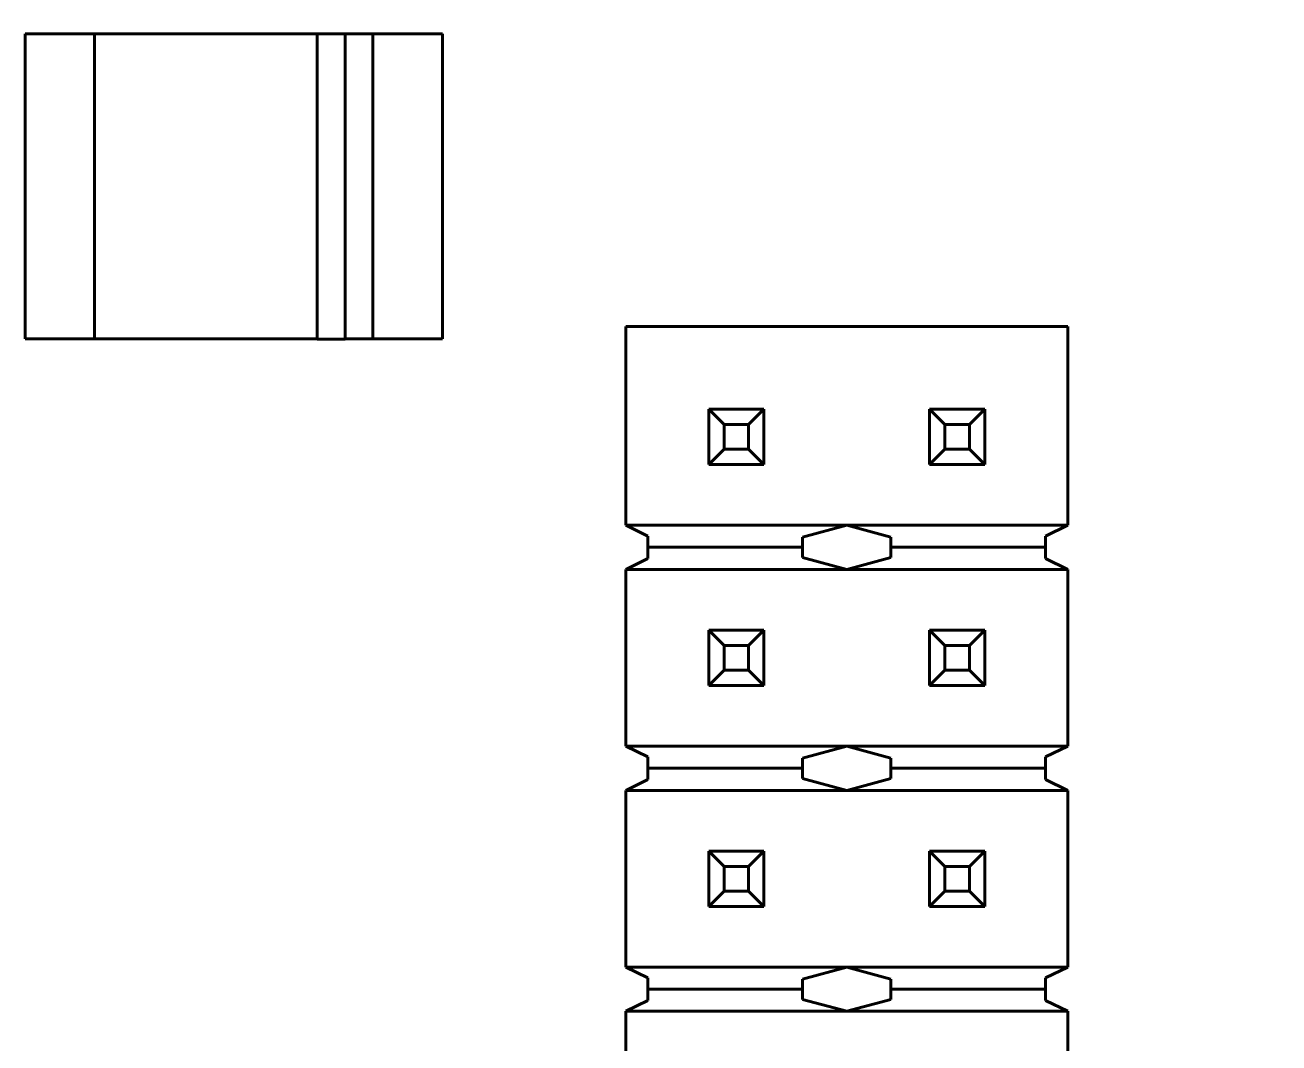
# Paper-space layout 'Layout1' of a CAD drawing. Extents: x -1 to 840, y -1 to 593.
# Drawn here: x 191.35 to 220.18, y 418.47 to 441.88 of the extents above; entities that cross this region are included whole.
import ezdxf

# ---------------------------------------------------------------- set-up
doc = ezdxf.new("R2010")
doc.units = 0
doc.header["$MEASUREMENT"] = 0
doc.layers.get('0').update_dxf_attribs({"linetype": 'CONTINUOUS', "lineweight": 15})
doc.layers.get('DEFPOINTS').update_dxf_attribs({"linetype": 'CONTINUOUS'})
doc.layers.add('Основная', color=7, linetype='CONTINUOUS', lineweight=40)
doc.styles.add('GOST type A0', font='', dxfattribs={"oblique": 15, "height": 3.5})
doc.styles.get('GOST type A0').set_extended_font_data('GOST type A')
doc.dimstyles.new('ISO-25', dxfattribs={"dimtxt": 2.5, "dimasz": 2.5, "dimexe": 1.25, "dimexo": 0.625, "dimtad": 1, "dimtxsty": 'Standard', "dimcen": 2.5, "dimadec": 0, "dimazin": 0, "dimtfac": 1, "dimtmove": 0, "dimatfit": 3, "dimfxl": 1, "dimarcsym": 0})

# ---------------------------------------------------------------- blocks, each defined once
blk = doc.blocks.new('*D24')
at = {"color": 0, "lineweight": -2, "transparency": 16777216}
for p, q in [((206.529, 536.367), (266.956, 536.367)), ((265.706, 533.867), (265.706, 281.667)), ((246.331, 279.167), (266.956, 279.167))]:
    blk.add_line(p, q, dxfattribs=at)
at = {"color": 0, "transparency": 16777216}
for points in [[(265.29, 533.867), (266.123, 533.867), (265.706, 536.367)], [(265.29, 281.667), (266.123, 281.667), (265.706, 279.167)]]:
    blk.add_solid(points, dxfattribs=at)
at = {"layer": 'DEFPOINTS', "color": 0, "transparency": 16777216}
for p in [(205.904, 536.367), (245.706, 279.167), (265.706, 279.167)]:
    blk.add_point(p, dxfattribs=at)
at = {"color": 0, "transparency": 16777216, "insert": (263.069, 407.767), "char_height": 3.5, "attachment_point": 5, "rotation": 90, "style": 'GOST type A0'}
blk.add_mtext('128,6*', dxfattribs=at)

psp = doc.layouts.get("Layout1")

# ---------------------------------------------------------------- linework, layer by layer
at = {"layer": 'Основная'}
for p, q in [((192.952, 441.673), (191.352, 441.673)), ((191.352, 441.673), (191.352, 434.661)), ((191.352, 441.673), (191.352, 434.661)), ((192.952, 441.673), (191.352, 441.673)), ((192.952, 441.673), (191.352, 441.673)), ((191.352, 441.673), (191.352, 434.661)), ((191.352, 441.673), (191.352, 434.661)), ((192.952, 441.673), (191.352, 441.673)), ((198.072, 441.673), (192.952, 441.673)), ((192.952, 441.673), (192.952, 434.661)), ((192.952, 441.673), (192.952, 434.661)), ((198.072, 441.673), (192.952, 441.673)), ((198.072, 441.673), (192.952, 441.673)), ((192.952, 441.673), (192.952, 434.661)), ((192.952, 441.673), (192.952, 434.661)), ((198.072, 441.673), (192.952, 441.673)), ((198.712, 441.677), (198.072, 441.677)), ((198.072, 441.677), (198.072, 441.673)), ((198.072, 441.677), (198.072, 434.657)), ((198.712, 441.677), (198.072, 441.677)), ((198.712, 441.677), (198.072, 441.677)), ((198.072, 441.677), (198.072, 441.673)), ((198.072, 441.677), (198.072, 434.657)), ((198.712, 441.677), (198.072, 441.677)), ((198.712, 441.673), (198.712, 441.677)), ((198.712, 441.677), (198.712, 434.657)), ((198.712, 441.673), (198.712, 441.677)), ((198.712, 441.677), (198.712, 434.657)), ((199.352, 441.673), (198.712, 441.673)), ((199.352, 441.673), (198.712, 441.673)), ((199.352, 441.673), (198.712, 441.673)), ((199.352, 441.673), (198.712, 441.673)), ((200.952, 441.673), (199.352, 441.673)), ((199.352, 441.673), (199.352, 434.661)), ((200.952, 441.673), (199.352, 441.673)), ((199.352, 441.673), (199.352, 434.661)), ((200.952, 441.673), (199.352, 441.673)), ((199.352, 441.673), (199.352, 434.661)), ((200.952, 441.673), (199.352, 441.673)), ((199.352, 441.673), (199.352, 434.661)), ((200.952, 434.661), (200.952, 441.673)), ((200.952, 441.673), (200.952, 434.661)), ((200.952, 434.661), (200.952, 441.673)), ((200.952, 441.673), (200.952, 434.661)), ((215.326, 434.947), (205.166, 434.947)), ((205.166, 434.947), (205.166, 430.375)), ((215.326, 434.947), (205.166, 434.947)), ((205.166, 434.947), (205.166, 430.375)), ((215.326, 434.947), (205.166, 434.947)), ((205.166, 434.947), (205.166, 430.375)), ((215.326, 434.947), (205.166, 434.947)), ((205.166, 434.947), (205.166, 430.375)), ((215.326, 430.375), (215.326, 434.947)), ((215.326, 434.947), (215.326, 430.375)), ((215.326, 430.375), (215.326, 434.947)), ((215.326, 434.947), (215.326, 430.375)), ((191.352, 434.661), (192.952, 434.661)), ((192.952, 434.661), (191.352, 434.661)), ((191.352, 434.661), (192.952, 434.661)), ((192.952, 434.661), (191.352, 434.661)), ((192.952, 434.661), (198.072, 434.661)), ((198.072, 434.661), (192.952, 434.661)), ((192.952, 434.661), (198.072, 434.661)), ((198.072, 434.661), (192.952, 434.661)), ((198.072, 434.661), (198.072, 434.657)), ((198.072, 434.661), (198.072, 434.657)), ((198.072, 434.657), (198.712, 434.657)), ((198.712, 434.657), (198.072, 434.657)), ((198.072, 434.657), (198.712, 434.657)), ((198.712, 434.657), (198.072, 434.657)), ((198.712, 434.657), (198.712, 434.661)), ((198.712, 434.661), (199.352, 434.661)), ((199.352, 434.661), (198.712, 434.661)), ((198.712, 434.657), (198.712, 434.661)), ((198.712, 434.661), (199.352, 434.661)), ((199.352, 434.661), (198.712, 434.661)), ((199.352, 434.661), (200.952, 434.661)), ((200.952, 434.661), (199.352, 434.661)), ((199.352, 434.661), (200.952, 434.661)), ((200.952, 434.661), (199.352, 434.661)), ((207.072, 433.041), (207.072, 431.771)), ((207.072, 433.041), (207.424, 432.689)), ((208.342, 433.041), (207.072, 433.041)), ((207.072, 433.041), (207.072, 431.771)), ((207.072, 433.041), (207.424, 432.689)), ((208.342, 433.041), (207.072, 433.041)), ((208.342, 433.041), (207.99, 432.689)), ((208.342, 433.041), (207.99, 432.689)), ((208.342, 433.041), (208.342, 431.771)), ((208.342, 433.041), (208.342, 431.771)), ((212.152, 433.041), (212.152, 431.771)), ((212.152, 433.041), (212.504, 432.689)), ((213.422, 433.041), (212.152, 433.041)), ((212.152, 433.041), (212.152, 431.771)), ((212.152, 433.041), (212.504, 432.689)), ((213.422, 433.041), (212.152, 433.041)), ((213.422, 433.041), (213.07, 432.689)), ((213.422, 433.041), (213.07, 432.689)), ((213.422, 433.041), (213.422, 431.771)), ((213.422, 433.041), (213.422, 431.771)), ((207.424, 432.689), (207.424, 432.123)), ((207.99, 432.689), (207.424, 432.689)), ((207.424, 432.689), (207.424, 432.123)), ((207.99, 432.689), (207.424, 432.689)), ((207.99, 432.689), (207.99, 432.123)), ((207.99, 432.689), (207.99, 432.123)), ((212.504, 432.689), (212.504, 432.123)), ((213.07, 432.689), (212.504, 432.689)), ((212.504, 432.689), (212.504, 432.123)), ((213.07, 432.689), (212.504, 432.689)), ((213.07, 432.689), (213.07, 432.123)), ((213.07, 432.689), (213.07, 432.123)), ((207.424, 432.123), (207.072, 431.771)), ((207.424, 432.123), (207.072, 431.771)), ((207.99, 432.123), (207.424, 432.123)), ((207.99, 432.123), (207.424, 432.123)), ((207.99, 432.123), (208.342, 431.771)), ((207.99, 432.123), (208.342, 431.771)), ((212.504, 432.123), (212.152, 431.771)), ((212.504, 432.123), (212.152, 431.771)), ((212.504, 432.123), (213.07, 432.123)), ((212.504, 432.123), (213.07, 432.123)), ((213.07, 432.123), (213.422, 431.771)), ((213.07, 432.123), (213.422, 431.771)), ((208.342, 431.771), (207.072, 431.771)), ((208.342, 431.771), (207.072, 431.771)), ((213.422, 431.771), (212.152, 431.771)), ((213.422, 431.771), (212.152, 431.771)), ((205.166, 430.375), (205.674, 430.127)), ((205.166, 430.375), (205.674, 430.127)), ((205.166, 430.375), (210.246, 430.375)), ((205.166, 430.375), (205.674, 430.127)), ((205.166, 430.375), (205.674, 430.127)), ((205.166, 430.375), (210.246, 430.375)), ((210.246, 430.375), (209.23, 430.101)), ((210.246, 430.375), (209.23, 430.101)), ((210.246, 430.375), (211.262, 430.101)), ((210.246, 430.375), (215.326, 430.375)), ((210.246, 430.375), (211.262, 430.101)), ((210.246, 430.375), (215.326, 430.375)), ((214.818, 430.127), (215.326, 430.375)), ((215.326, 430.375), (214.818, 430.127)), ((214.818, 430.127), (215.326, 430.375)), ((215.326, 430.375), (214.818, 430.127)), ((205.674, 430.127), (205.674, 429.607)), ((205.674, 430.127), (205.674, 429.867)), ((205.674, 430.127), (205.674, 429.607)), ((205.674, 430.127), (205.674, 429.867)), ((205.674, 429.867), (205.674, 429.607)), ((205.674, 429.867), (209.23, 429.867)), ((205.674, 429.867), (205.674, 429.607)), ((205.674, 429.867), (209.23, 429.867)), ((209.23, 430.101), (209.23, 429.867)), ((209.23, 430.101), (209.23, 429.867)), ((209.23, 429.867), (209.23, 429.633)), ((209.23, 429.867), (209.23, 429.633)), ((211.262, 430.101), (211.262, 429.867)), ((211.262, 430.101), (211.262, 429.867)), ((211.262, 429.867), (214.818, 429.867)), ((211.262, 429.867), (211.262, 429.633)), ((211.262, 429.867), (214.818, 429.867)), ((211.262, 429.867), (211.262, 429.633)), ((214.818, 429.607), (214.818, 430.127)), ((214.818, 430.127), (214.818, 429.867)), ((214.818, 429.607), (214.818, 430.127)), ((214.818, 430.127), (214.818, 429.867)), ((214.818, 429.867), (214.818, 429.607)), ((214.818, 429.867), (214.818, 429.607)), ((205.674, 429.607), (205.166, 429.359)), ((205.674, 429.607), (205.166, 429.359)), ((205.674, 429.607), (205.166, 429.359)), ((205.674, 429.607), (205.166, 429.359)), ((209.23, 429.633), (210.246, 429.359)), ((209.23, 429.633), (210.246, 429.359)), ((211.262, 429.633), (210.246, 429.359)), ((211.262, 429.633), (210.246, 429.359)), ((215.326, 429.359), (214.818, 429.607)), ((214.818, 429.607), (215.326, 429.359)), ((215.326, 429.359), (214.818, 429.607)), ((214.818, 429.607), (215.326, 429.359)), ((205.166, 429.359), (205.166, 425.295)), ((205.166, 429.359), (205.166, 425.295)), ((205.166, 429.359), (210.246, 429.359)), ((205.166, 429.359), (205.166, 425.295)), ((205.166, 429.359), (205.166, 425.295)), ((205.166, 429.359), (210.246, 429.359)), ((210.246, 429.359), (215.326, 429.359)), ((210.246, 429.359), (215.326, 429.359)), ((215.326, 425.295), (215.326, 429.359)), ((215.326, 429.359), (215.326, 425.295)), ((215.326, 425.295), (215.326, 429.359)), ((215.326, 429.359), (215.326, 425.295)), ((207.072, 427.961), (207.072, 426.691)), ((207.072, 427.961), (207.424, 427.609)), ((208.342, 427.961), (207.072, 427.961)), ((207.072, 427.961), (207.072, 426.691)), ((207.072, 427.961), (207.424, 427.609)), ((208.342, 427.961), (207.072, 427.961)), ((208.342, 427.961), (207.99, 427.609)), ((208.342, 427.961), (207.99, 427.609)), ((208.342, 427.961), (208.342, 426.691)), ((208.342, 427.961), (208.342, 426.691)), ((212.152, 427.961), (212.152, 426.691)), ((212.152, 427.961), (212.504, 427.609)), ((213.422, 427.961), (212.152, 427.961)), ((212.152, 427.961), (212.152, 426.691)), ((212.152, 427.961), (212.504, 427.609)), ((213.422, 427.961), (212.152, 427.961)), ((213.422, 427.961), (213.07, 427.609)), ((213.422, 427.961), (213.07, 427.609)), ((213.422, 427.961), (213.422, 426.691)), ((213.422, 427.961), (213.422, 426.691)), ((207.424, 427.609), (207.424, 427.043)), ((207.99, 427.609), (207.424, 427.609)), ((207.424, 427.609), (207.424, 427.043)), ((207.99, 427.609), (207.424, 427.609)), ((207.99, 427.609), (207.99, 427.043)), ((207.99, 427.609), (207.99, 427.043)), ((212.504, 427.609), (212.504, 427.043)), ((213.07, 427.609), (212.504, 427.609)), ((212.504, 427.609), (212.504, 427.043)), ((213.07, 427.609), (212.504, 427.609)), ((213.07, 427.609), (213.07, 427.043)), ((213.07, 427.609), (213.07, 427.043)), ((207.424, 427.043), (207.072, 426.691)), ((207.424, 427.043), (207.072, 426.691)), ((207.99, 427.043), (207.424, 427.043)), ((207.99, 427.043), (207.424, 427.043)), ((207.99, 427.043), (208.342, 426.691)), ((207.99, 427.043), (208.342, 426.691)), ((212.504, 427.043), (212.152, 426.691)), ((212.504, 427.043), (212.152, 426.691)), ((213.07, 427.043), (212.504, 427.043)), ((213.07, 427.043), (212.504, 427.043)), ((213.07, 427.043), (213.422, 426.691)), ((213.07, 427.043), (213.422, 426.691)), ((208.342, 426.691), (207.072, 426.691)), ((208.342, 426.691), (207.072, 426.691)), ((213.422, 426.691), (212.152, 426.691)), ((213.422, 426.691), (212.152, 426.691)), ((205.166, 425.295), (205.674, 425.047)), ((205.166, 425.295), (205.674, 425.047)), ((205.166, 425.295), (210.246, 425.295)), ((205.166, 425.295), (205.674, 425.047)), ((205.166, 425.295), (205.674, 425.047)), ((205.166, 425.295), (210.246, 425.295)), ((210.246, 425.295), (209.23, 425.021)), ((210.246, 425.295), (209.23, 425.021)), ((210.246, 425.295), (211.262, 425.021)), ((210.246, 425.295), (215.326, 425.295)), ((210.246, 425.295), (211.262, 425.021)), ((210.246, 425.295), (215.326, 425.295)), ((214.818, 425.047), (215.326, 425.295)), ((215.326, 425.295), (214.818, 425.047)), ((214.818, 425.047), (215.326, 425.295)), ((215.326, 425.295), (214.818, 425.047)), ((205.674, 425.047), (205.674, 424.527)), ((205.674, 425.047), (205.674, 424.787)), ((205.674, 425.047), (205.674, 424.527)), ((205.674, 425.047), (205.674, 424.787)), ((209.23, 425.021), (209.23, 424.787)), ((209.23, 425.021), (209.23, 424.787)), ((211.262, 425.021), (211.262, 424.787)), ((211.262, 425.021), (211.262, 424.787)), ((214.818, 424.527), (214.818, 425.047)), ((214.818, 425.047), (214.818, 424.787)), ((214.818, 424.527), (214.818, 425.047)), ((214.818, 425.047), (214.818, 424.787)), ((205.674, 424.787), (205.674, 424.527)), ((205.674, 424.787), (209.23, 424.787)), ((205.674, 424.787), (205.674, 424.527)), ((205.674, 424.787), (209.23, 424.787)), ((209.23, 424.787), (209.23, 424.553)), ((209.23, 424.787), (209.23, 424.553)), ((211.262, 424.787), (214.818, 424.787)), ((211.262, 424.787), (211.262, 424.553)), ((211.262, 424.787), (214.818, 424.787)), ((211.262, 424.787), (211.262, 424.553)), ((214.818, 424.787), (214.818, 424.527)), ((214.818, 424.787), (214.818, 424.527)), ((205.674, 424.527), (205.166, 424.279)), ((205.674, 424.527), (205.166, 424.279)), ((205.674, 424.527), (205.166, 424.279)), ((205.674, 424.527), (205.166, 424.279)), ((209.23, 424.553), (210.246, 424.279)), ((209.23, 424.553), (210.246, 424.279)), ((211.262, 424.553), (210.246, 424.279)), ((211.262, 424.553), (210.246, 424.279)), ((215.326, 424.279), (214.818, 424.527)), ((214.818, 424.527), (215.326, 424.279)), ((215.326, 424.279), (214.818, 424.527)), ((214.818, 424.527), (215.326, 424.279)), ((205.166, 424.279), (205.166, 420.215)), ((205.166, 424.279), (205.166, 420.215)), ((210.246, 424.279), (205.166, 424.279)), ((205.166, 424.279), (205.166, 420.215)), ((205.166, 424.279), (205.166, 420.215)), ((210.246, 424.279), (205.166, 424.279)), ((215.326, 424.279), (210.246, 424.279)), ((215.326, 424.279), (210.246, 424.279)), ((215.326, 420.215), (215.326, 424.279)), ((215.326, 424.279), (215.326, 420.215)), ((215.326, 420.215), (215.326, 424.279)), ((215.326, 424.279), (215.326, 420.215)), ((207.072, 422.881), (207.072, 421.611)), ((207.072, 422.881), (207.424, 422.529)), ((208.342, 422.881), (207.072, 422.881)), ((207.072, 422.881), (207.072, 421.611)), ((207.072, 422.881), (207.424, 422.529)), ((208.342, 422.881), (207.072, 422.881)), ((208.342, 422.881), (207.99, 422.529)), ((208.342, 422.881), (207.99, 422.529)), ((208.342, 422.881), (208.342, 421.611)), ((208.342, 422.881), (208.342, 421.611)), ((212.152, 422.881), (212.152, 421.611)), ((212.152, 422.881), (212.504, 422.529)), ((213.422, 422.881), (212.152, 422.881)), ((212.152, 422.881), (212.152, 421.611)), ((212.152, 422.881), (212.504, 422.529)), ((213.422, 422.881), (212.152, 422.881)), ((213.422, 422.881), (213.07, 422.529)), ((213.422, 422.881), (213.07, 422.529)), ((213.422, 422.881), (213.422, 421.611)), ((213.422, 422.881), (213.422, 421.611)), ((207.424, 422.529), (207.424, 421.963)), ((207.99, 422.529), (207.424, 422.529)), ((207.424, 422.529), (207.424, 421.963)), ((207.99, 422.529), (207.424, 422.529)), ((207.99, 422.529), (207.99, 421.963)), ((207.99, 422.529), (207.99, 421.963)), ((212.504, 422.529), (212.504, 421.963)), ((213.07, 422.529), (212.504, 422.529)), ((212.504, 422.529), (212.504, 421.963)), ((213.07, 422.529), (212.504, 422.529)), ((213.07, 422.529), (213.07, 421.963)), ((213.07, 422.529), (213.07, 421.963)), ((207.424, 421.963), (207.072, 421.611)), ((207.424, 421.963), (207.072, 421.611)), ((207.99, 421.963), (207.424, 421.963)), ((207.99, 421.963), (207.424, 421.963)), ((207.99, 421.963), (208.342, 421.611)), ((207.99, 421.963), (208.342, 421.611)), ((212.504, 421.963), (212.152, 421.611)), ((212.504, 421.963), (212.152, 421.611)), ((213.07, 421.963), (212.504, 421.963)), ((213.07, 421.963), (212.504, 421.963)), ((213.07, 421.963), (213.422, 421.611)), ((213.07, 421.963), (213.422, 421.611)), ((208.342, 421.611), (207.072, 421.611)), ((208.342, 421.611), (207.072, 421.611)), ((213.422, 421.611), (212.152, 421.611)), ((213.422, 421.611), (212.152, 421.611)), ((205.166, 420.215), (205.674, 419.967)), ((205.166, 420.215), (205.674, 419.967)), ((205.166, 420.215), (210.246, 420.215)), ((205.166, 420.215), (205.674, 419.967)), ((205.166, 420.215), (205.674, 419.967)), ((205.166, 420.215), (210.246, 420.215)), ((210.246, 420.215), (209.23, 419.941)), ((210.246, 420.215), (209.23, 419.941)), ((210.246, 420.215), (211.262, 419.941)), ((210.246, 420.215), (215.326, 420.215)), ((210.246, 420.215), (211.262, 419.941)), ((210.246, 420.215), (215.326, 420.215)), ((214.818, 419.967), (215.326, 420.215)), ((215.326, 420.215), (214.818, 419.967)), ((214.818, 419.967), (215.326, 420.215)), ((215.326, 420.215), (214.818, 419.967)), ((205.674, 419.967), (205.674, 419.447)), ((205.674, 419.967), (205.674, 419.707)), ((205.674, 419.967), (205.674, 419.447)), ((205.674, 419.967), (205.674, 419.707)), ((209.23, 419.941), (209.23, 419.707)), ((209.23, 419.941), (209.23, 419.707)), ((211.262, 419.941), (211.262, 419.707)), ((211.262, 419.941), (211.262, 419.707)), ((214.818, 419.447), (214.818, 419.967)), ((214.818, 419.967), (214.818, 419.707)), ((214.818, 419.447), (214.818, 419.967)), ((214.818, 419.967), (214.818, 419.707)), ((205.674, 419.707), (205.674, 419.447)), ((205.674, 419.707), (209.23, 419.707)), ((205.674, 419.707), (205.674, 419.447)), ((205.674, 419.707), (209.23, 419.707)), ((209.23, 419.707), (209.23, 419.473)), ((209.23, 419.707), (209.23, 419.473)), ((214.818, 419.707), (211.262, 419.707)), ((211.262, 419.707), (211.262, 419.473)), ((214.818, 419.707), (211.262, 419.707)), ((211.262, 419.707), (211.262, 419.473)), ((214.818, 419.707), (214.818, 419.447)), ((214.818, 419.707), (214.818, 419.447)), ((205.674, 419.447), (205.166, 419.199)), ((205.674, 419.447), (205.166, 419.199)), ((205.674, 419.447), (205.166, 419.199)), ((205.674, 419.447), (205.166, 419.199)), ((209.23, 419.473), (210.246, 419.199)), ((209.23, 419.473), (210.246, 419.199)), ((211.262, 419.473), (210.246, 419.199)), ((211.262, 419.473), (210.246, 419.199)), ((215.326, 419.199), (214.818, 419.447)), ((214.818, 419.447), (215.326, 419.199)), ((215.326, 419.199), (214.818, 419.447)), ((214.818, 419.447), (215.326, 419.199)), ((205.166, 419.199), (205.166, 415.135)), ((205.166, 419.199), (205.166, 415.135)), ((205.166, 419.199), (210.246, 419.199)), ((205.166, 419.199), (205.166, 415.135)), ((205.166, 419.199), (205.166, 415.135)), ((205.166, 419.199), (210.246, 419.199)), ((210.246, 419.199), (215.326, 419.199)), ((210.246, 419.199), (215.326, 419.199)), ((215.326, 415.135), (215.326, 419.199)), ((215.326, 419.199), (215.326, 415.135)), ((215.326, 415.135), (215.326, 419.199)), ((215.326, 419.199), (215.326, 415.135))]:
    psp.add_line(p, q, dxfattribs=at)

# ---------------------------------------------------------------- dimensions: what is measured, and where the dimension line sits
dim = psp.add_linear_dim(base=(265.706, 279.167), p1=(205.904, 536.367), p2=(245.706, 279.167), angle=90, text='128,6*', dimstyle='ISO-25', override={"dimtxsty": 'GOST type A0'})
dim.commit()
dim.dimension.update_dxf_attribs({"geometry": '*D24', "text_midpoint": (265.706, 407.767), "dimtype": 160})

doc.saveas('drawing.dxf')
